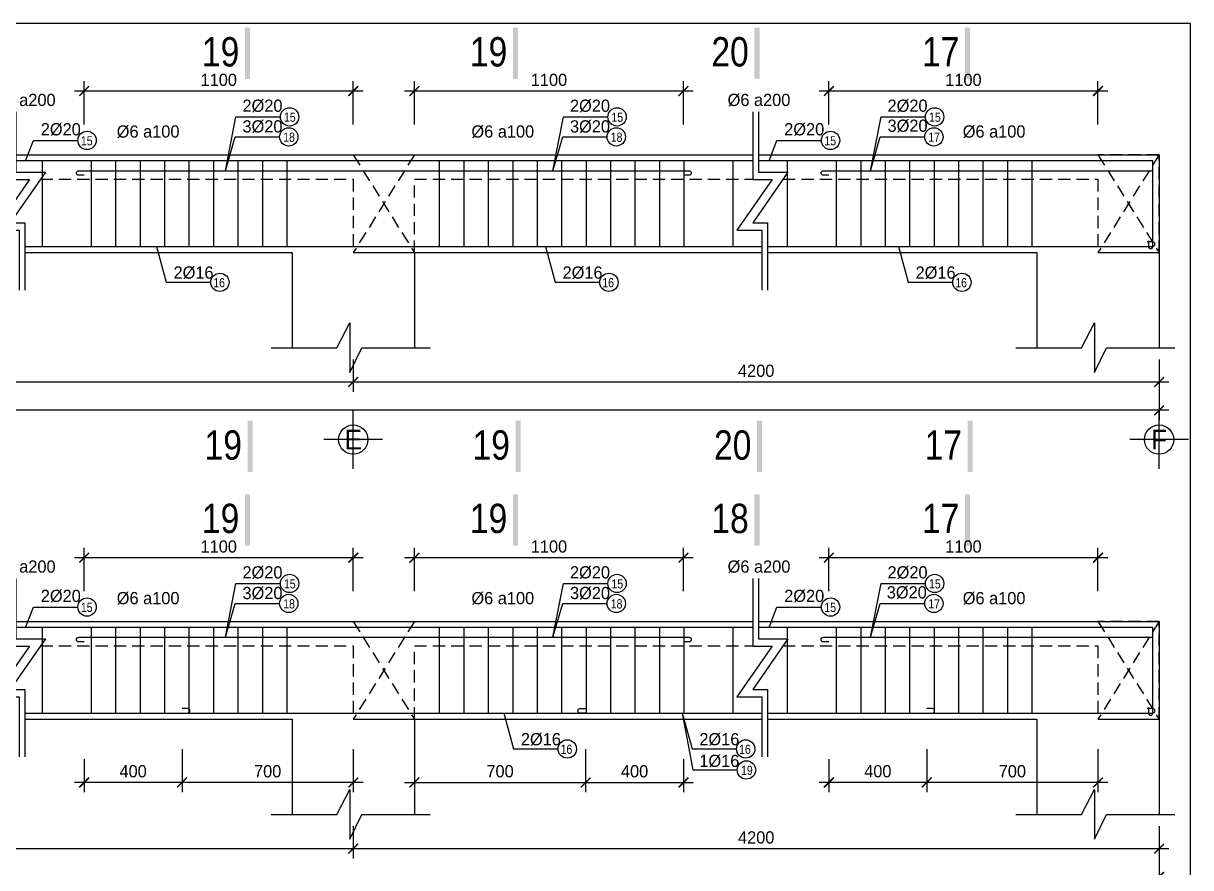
# Model space of a CAD drawing. Extents: x 394 to 4260, y -2056 to 747.
# Drawn here: x 4021.8 to 4260.4, y 574.6 to 747.2 of the extents above; entities that cross this region are included whole.
import ezdxf
from ezdxf.enums import TextEntityAlignment as Align

# ---------------------------------------------------------------- set-up
doc = ezdxf.new("R2010")
doc.units = 0
doc.header["$MEASUREMENT"] = 0
doc.linetypes.add('CENTER2', pattern=[1.125, 0.75, -0.125, 0.125, -0.125])
doc.linetypes.add('HIDDEN', pattern=[0.375, 0.25, -0.125])
doc.layers.get('0').update_dxf_attribs({"linetype": 'CONTINUOUS'})
doc.layers.get('DEFPOINTS').update_dxf_attribs({"linetype": 'CONTINUOUS'})
for name, color, linetype in [('DAI', 3, 'CONTINUOUS'), ('DIM', 1, 'CONTINUOUS'), ('DUT', 7, 'CENTER2'), ('MOTAAR', 1, 'CONTINUOUS'), ('TEXT', 7, 'CONTINUOUS'), ('THEP', 6, 'CONTINUOUS'), ('TU1', 9, 'CONTINUOUS'), ('TUONG', 7, 'CONTINUOUS')]:
    doc.layers.add(name, color=color, linetype=linetype)
doc.styles.add('DIM-NEW', font='VHELVCN.TTF')
doc.styles.add('style1', font='VGOUDYN.TTF')
doc.styles.add('T2', font='VTIMESN.TTF')
doc.dimstyles.new('TL20', dxfattribs={"dimtxt": 2.5, "dimasz": 2, "dimexe": 2, "dimexo": 2, "dimgap": 1, "dimtad": 1, "dimdec": 0, "dimlfac": 20, "dimzin": 0, "dimdsep": 46, "dimtxsty": 'T2', "dimblk": 'ARCHTICK', "dimcen": 2.5, "dimdle": 2, "dimclrd": 1, "dimclre": 1, "dimclrt": 2, "dimadec": 0, "dimazin": 0, "dimtfac": 1, "dimtdec": 0, "dimtix": 1, "dimtofl": 0, "dimtmove": 0, "dimatfit": 0, "dimldrblk": 'ARCHTICK', "dimfxl": 0, "dimtolj": 1, "dimtzin": 0, "dimlwd": -1, "dimlwe": -1, "dimarcsym": 0})

# ---------------------------------------------------------------- blocks, each defined once
blk = doc.blocks.new('_ARCHTICK')
at = {"color": 0, "linetype": 'ByBlock', "const_width": 0.15}
blk.add_lwpolyline([(-0.5, -0.5), (0.5, 0.5)], dxfattribs=at)
blk = doc.blocks.new('*D6')
at = {"layer": 'DEFPOINTS', "color": 0}
for p in [(4186.42, 733.36), (4186.42, 724.55), (4241.42, 724.55)]:
    blk.add_point(p, dxfattribs=at)
at = {"layer": 'TUONG', "color": 1}
for p, q in [((4186.42, 726.55), (4186.42, 735.36)), ((4241.42, 726.55), (4241.42, 735.36)), ((4243.42, 733.36), (4184.42, 733.36))]:
    blk.add_line(p, q, dxfattribs=at)
at = {"layer": 'TUONG', "color": 1, "xscale": 2, "yscale": 2, "zscale": 2, "rotation": 180}
blk.add_blockref('_ARCHTICK', (4186.42, 733.36), dxfattribs=at)
at = {"layer": 'TUONG', "color": 1, "xscale": 2, "yscale": 2, "zscale": 2}
blk.add_blockref('_ARCHTICK', (4241.42, 733.36), dxfattribs=at)
at = {"layer": 'TUONG', "color": 2, "insert": (4213.92, 735.64), "char_height": 2.5, "attachment_point": 5, "style": 'T2'}
blk.add_mtext('\\A1;1100', dxfattribs=at)
blk = doc.blocks.new('*D5')
at = {"layer": 'DEFPOINTS', "color": 0}
for p in [(4101.7, 733.36), (4101.7, 724.55), (4156.7, 724.55)]:
    blk.add_point(p, dxfattribs=at)
at = {"layer": 'TUONG', "color": 1}
for p, q in [((4101.7, 726.55), (4101.7, 735.36)), ((4156.7, 726.55), (4156.7, 735.36)), ((4158.7, 733.36), (4099.7, 733.36))]:
    blk.add_line(p, q, dxfattribs=at)
at = {"layer": 'TUONG', "color": 1, "xscale": 2, "yscale": 2, "zscale": 2, "rotation": 180}
blk.add_blockref('_ARCHTICK', (4101.7, 733.36), dxfattribs=at)
at = {"layer": 'TUONG', "color": 1, "xscale": 2, "yscale": 2, "zscale": 2}
blk.add_blockref('_ARCHTICK', (4156.7, 733.36), dxfattribs=at)
at = {"layer": 'TUONG', "color": 2, "insert": (4129.2, 735.64), "char_height": 2.5, "attachment_point": 5, "style": 'T2'}
blk.add_mtext('\\A1;1100', dxfattribs=at)
blk = doc.blocks.new('*D4')
at = {"layer": 'DEFPOINTS', "color": 0}
for p in [(4034.2, 733.36), (4034.2, 724.55), (4089.2, 724.55)]:
    blk.add_point(p, dxfattribs=at)
at = {"layer": 'TUONG', "color": 1}
for p, q in [((4034.2, 726.55), (4034.2, 735.36)), ((4089.2, 726.55), (4089.2, 735.36)), ((4091.2, 733.36), (4032.2, 733.36))]:
    blk.add_line(p, q, dxfattribs=at)
at = {"layer": 'TUONG', "color": 1, "xscale": 2, "yscale": 2, "zscale": 2, "rotation": 180}
blk.add_blockref('_ARCHTICK', (4034.2, 733.36), dxfattribs=at)
at = {"layer": 'TUONG', "color": 1, "xscale": 2, "yscale": 2, "zscale": 2}
blk.add_blockref('_ARCHTICK', (4089.2, 733.36), dxfattribs=at)
at = {"layer": 'TUONG', "color": 2, "insert": (4061.7, 735.64), "char_height": 2.5, "attachment_point": 5, "style": 'T2'}
blk.add_mtext('\\A1;1100', dxfattribs=at)
blk = doc.blocks.new('truc2')
at = {"layer": 'MOTAAR'}
for p, q in [((0, -15), (0, 0)), ((7.5, -7.5), (-7.5, -7.5))]:
    blk.add_line(p, q, dxfattribs=at)
blk.add_lwpolyline([(0, -3.5), (0, -1.84)], dxfattribs=at)
blk.add_circle((0, -7.5), 3.75, dxfattribs=at)
at = {"layer": 'TEXT', "style": 'T2'}
blk.add_attdef('1', text='', height=5, dxfattribs=at).set_placement((0, -7.5), align=Align.MIDDLE_CENTER)
blk = doc.blocks.new('*D11')
at = {"layer": 'DEFPOINTS', "color": 0}
for p in [(4089.2, 680.47), (4253.92, 680.47), (4253.92, 673.87)]:
    blk.add_point(p, dxfattribs=at)
at = {"layer": 'TUONG', "color": 1}
for p, q in [((4089.2, 678.47), (4089.2, 671.87)), ((4253.92, 678.47), (4253.92, 671.87)), ((4087.2, 673.87), (4255.92, 673.87))]:
    blk.add_line(p, q, dxfattribs=at)
at = {"layer": 'TUONG', "color": 1, "xscale": 2, "yscale": 2, "zscale": 2, "rotation": 180}
blk.add_blockref('_ARCHTICK', (4089.2, 673.87), dxfattribs=at)
at = {"layer": 'TUONG', "color": 1, "xscale": 2, "yscale": 2, "zscale": 2}
blk.add_blockref('_ARCHTICK', (4253.92, 673.87), dxfattribs=at)
at = {"layer": 'TUONG', "color": 2, "insert": (4171.56, 676.15), "char_height": 2.5, "attachment_point": 5, "style": 'T2'}
blk.add_mtext('\\A1;4200', dxfattribs=at)
blk = doc.blocks.new('*D10')
at = {"layer": 'DEFPOINTS', "color": 0}
for p in [(3938.23, 680.47), (4089.2, 680.47), (4089.2, 673.87)]:
    blk.add_point(p, dxfattribs=at)
at = {"layer": 'TUONG', "color": 1}
for p, q in [((3938.23, 678.47), (3938.23, 671.87)), ((4089.2, 678.47), (4089.2, 671.87)), ((3936.23, 673.87), (4091.2, 673.87))]:
    blk.add_line(p, q, dxfattribs=at)
at = {"layer": 'TUONG', "color": 1, "xscale": 2, "yscale": 2, "zscale": 2, "rotation": 180}
blk.add_blockref('_ARCHTICK', (3938.23, 673.87), dxfattribs=at)
at = {"layer": 'TUONG', "color": 1, "xscale": 2, "yscale": 2, "zscale": 2}
blk.add_blockref('_ARCHTICK', (4089.2, 673.87), dxfattribs=at)
at = {"layer": 'TUONG', "color": 2, "insert": (4013.71, 676.15), "char_height": 2.5, "attachment_point": 5, "style": 'T2'}
blk.add_mtext('\\A1;4200', dxfattribs=at)
blk = doc.blocks.new('*D19')
at = {"layer": 'DEFPOINTS', "color": 0}
for p in [(3429.65, 677.79), (4253.92, 677.79), (3429.65, 668.09)]:
    blk.add_point(p, dxfattribs=at)
at = {"layer": 'TUONG', "color": 1}
for p, q in [((3429.65, 675.79), (3429.65, 666.09)), ((4253.92, 675.79), (4253.92, 666.09)), ((4255.92, 668.09), (3427.65, 668.09))]:
    blk.add_line(p, q, dxfattribs=at)
at = {"layer": 'TUONG', "color": 1, "xscale": 2, "yscale": 2, "zscale": 2, "rotation": 180}
blk.add_blockref('_ARCHTICK', (3429.65, 668.09), dxfattribs=at)
at = {"layer": 'TUONG', "color": 1, "xscale": 2, "yscale": 2, "zscale": 2}
blk.add_blockref('_ARCHTICK', (4253.92, 668.09), dxfattribs=at)
at = {"layer": 'TUONG', "color": 2, "insert": (3841.78, 670.37), "char_height": 2.5, "attachment_point": 5, "style": 'T2'}
blk.add_mtext('\\A1;20800', dxfattribs=at)
blk = doc.blocks.new('*D51')
at = {"layer": 'DEFPOINTS', "color": 0}
for p in [(3429.65, 582.37), (4253.92, 582.37), (3429.65, 572.67)]:
    blk.add_point(p, dxfattribs=at)
at = {"layer": 'TUONG', "color": 1}
for p, q in [((3429.65, 580.37), (3429.65, 570.67)), ((4253.92, 580.37), (4253.92, 570.67)), ((4255.92, 572.67), (3427.65, 572.67))]:
    blk.add_line(p, q, dxfattribs=at)
at = {"layer": 'TUONG', "color": 1, "xscale": 2, "yscale": 2, "zscale": 2, "rotation": 180}
blk.add_blockref('_ARCHTICK', (3429.65, 572.67), dxfattribs=at)
at = {"layer": 'TUONG', "color": 1, "xscale": 2, "yscale": 2, "zscale": 2}
blk.add_blockref('_ARCHTICK', (4253.92, 572.67), dxfattribs=at)
at = {"layer": 'TUONG', "color": 2, "insert": (3841.78, 574.95), "char_height": 2.5, "attachment_point": 5, "style": 'T2'}
blk.add_mtext('\\A1;20800', dxfattribs=at)
blk = doc.blocks.new('*D47')
at = {"layer": 'DEFPOINTS', "color": 0}
for p in [(3938.23, 585.06), (4089.2, 585.06), (4089.2, 578.45)]:
    blk.add_point(p, dxfattribs=at)
at = {"layer": 'TUONG', "color": 1}
for p, q in [((3938.23, 583.06), (3938.23, 576.45)), ((4089.2, 583.06), (4089.2, 576.45)), ((3936.23, 578.45), (4091.2, 578.45))]:
    blk.add_line(p, q, dxfattribs=at)
at = {"layer": 'TUONG', "color": 1, "xscale": 2, "yscale": 2, "zscale": 2, "rotation": 180}
blk.add_blockref('_ARCHTICK', (3938.23, 578.45), dxfattribs=at)
at = {"layer": 'TUONG', "color": 1, "xscale": 2, "yscale": 2, "zscale": 2}
blk.add_blockref('_ARCHTICK', (4089.2, 578.45), dxfattribs=at)
at = {"layer": 'TUONG', "color": 2, "insert": (4013.71, 580.73), "char_height": 2.5, "attachment_point": 5, "style": 'T2'}
blk.add_mtext('\\A1;4200', dxfattribs=at)
blk = doc.blocks.new('*D46')
at = {"layer": 'DEFPOINTS', "color": 0}
for p in [(4089.2, 585.06), (4253.92, 585.06), (4253.92, 578.45)]:
    blk.add_point(p, dxfattribs=at)
at = {"layer": 'TUONG', "color": 1}
for p, q in [((4089.2, 583.06), (4089.2, 576.45)), ((4253.92, 583.06), (4253.92, 576.45)), ((4087.2, 578.45), (4255.92, 578.45))]:
    blk.add_line(p, q, dxfattribs=at)
at = {"layer": 'TUONG', "color": 1, "xscale": 2, "yscale": 2, "zscale": 2, "rotation": 180}
blk.add_blockref('_ARCHTICK', (4089.2, 578.45), dxfattribs=at)
at = {"layer": 'TUONG', "color": 1, "xscale": 2, "yscale": 2, "zscale": 2}
blk.add_blockref('_ARCHTICK', (4253.92, 578.45), dxfattribs=at)
at = {"layer": 'TUONG', "color": 2, "insert": (4171.56, 580.73), "char_height": 2.5, "attachment_point": 5, "style": 'T2'}
blk.add_mtext('\\A1;4200', dxfattribs=at)
blk = doc.blocks.new('*D36')
at = {"layer": 'DEFPOINTS', "color": 0}
for p in [(4034.2, 637.94), (4034.2, 629.13), (4089.2, 629.13)]:
    blk.add_point(p, dxfattribs=at)
at = {"layer": 'TUONG', "color": 1}
for p, q in [((4034.2, 631.13), (4034.2, 639.94)), ((4089.2, 631.13), (4089.2, 639.94)), ((4091.2, 637.94), (4032.2, 637.94))]:
    blk.add_line(p, q, dxfattribs=at)
at = {"layer": 'TUONG', "color": 1, "xscale": 2, "yscale": 2, "zscale": 2, "rotation": 180}
blk.add_blockref('_ARCHTICK', (4034.2, 637.94), dxfattribs=at)
at = {"layer": 'TUONG', "color": 1, "xscale": 2, "yscale": 2, "zscale": 2}
blk.add_blockref('_ARCHTICK', (4089.2, 637.94), dxfattribs=at)
at = {"layer": 'TUONG', "color": 2, "insert": (4061.7, 640.22), "char_height": 2.5, "attachment_point": 5, "style": 'T2'}
blk.add_mtext('\\A1;1100', dxfattribs=at)
blk = doc.blocks.new('*D35')
at = {"layer": 'DEFPOINTS', "color": 0}
for p in [(4101.7, 637.94), (4101.7, 629.13), (4156.7, 629.13)]:
    blk.add_point(p, dxfattribs=at)
at = {"layer": 'TUONG', "color": 1}
for p, q in [((4101.7, 631.13), (4101.7, 639.94)), ((4156.7, 631.13), (4156.7, 639.94)), ((4158.7, 637.94), (4099.7, 637.94))]:
    blk.add_line(p, q, dxfattribs=at)
at = {"layer": 'TUONG', "color": 1, "xscale": 2, "yscale": 2, "zscale": 2, "rotation": 180}
blk.add_blockref('_ARCHTICK', (4101.7, 637.94), dxfattribs=at)
at = {"layer": 'TUONG', "color": 1, "xscale": 2, "yscale": 2, "zscale": 2}
blk.add_blockref('_ARCHTICK', (4156.7, 637.94), dxfattribs=at)
at = {"layer": 'TUONG', "color": 2, "insert": (4129.2, 640.22), "char_height": 2.5, "attachment_point": 5, "style": 'T2'}
blk.add_mtext('\\A1;1100', dxfattribs=at)
blk = doc.blocks.new('*D34')
at = {"layer": 'DEFPOINTS', "color": 0}
for p in [(4186.42, 637.94), (4186.42, 629.13), (4241.42, 629.13)]:
    blk.add_point(p, dxfattribs=at)
at = {"layer": 'TUONG', "color": 1}
for p, q in [((4186.42, 631.13), (4186.42, 639.94)), ((4241.42, 631.13), (4241.42, 639.94)), ((4243.42, 637.94), (4184.42, 637.94))]:
    blk.add_line(p, q, dxfattribs=at)
at = {"layer": 'TUONG', "color": 1, "xscale": 2, "yscale": 2, "zscale": 2, "rotation": 180}
blk.add_blockref('_ARCHTICK', (4186.42, 637.94), dxfattribs=at)
at = {"layer": 'TUONG', "color": 1, "xscale": 2, "yscale": 2, "zscale": 2}
blk.add_blockref('_ARCHTICK', (4241.42, 637.94), dxfattribs=at)
at = {"layer": 'TUONG', "color": 2, "insert": (4213.92, 640.22), "char_height": 2.5, "attachment_point": 5, "style": 'T2'}
blk.add_mtext('\\A1;1100', dxfattribs=at)
blk = doc.blocks.new('*D145')
at = {"layer": 'DEFPOINTS', "color": 0}
for p in [(4034.2, 598.76), (4054.2, 598.76), (4034.2, 591.98)]:
    blk.add_point(p, dxfattribs=at)
at = {"layer": 'TUONG', "color": 1}
for p, q in [((4034.2, 596.76), (4034.2, 589.98)), ((4054.2, 596.76), (4054.2, 589.98)), ((4056.2, 591.98), (4032.2, 591.98))]:
    blk.add_line(p, q, dxfattribs=at)
at = {"layer": 'TUONG', "color": 1, "xscale": 2, "yscale": 2, "zscale": 2, "rotation": 180}
blk.add_blockref('_ARCHTICK', (4034.2, 591.98), dxfattribs=at)
at = {"layer": 'TUONG', "color": 1, "xscale": 2, "yscale": 2, "zscale": 2}
blk.add_blockref('_ARCHTICK', (4054.2, 591.98), dxfattribs=at)
at = {"layer": 'TUONG', "color": 2, "insert": (4044.2, 594.26), "char_height": 2.5, "attachment_point": 5, "style": 'T2'}
blk.add_mtext('\\A1;400', dxfattribs=at)
blk = doc.blocks.new('*D144')
at = {"layer": 'DEFPOINTS', "color": 0}
for p in [(4054.2, 600.76), (4089.2, 600.76), (4054.2, 591.98)]:
    blk.add_point(p, dxfattribs=at)
at = {"layer": 'TUONG', "color": 1}
for p, q in [((4054.2, 598.76), (4054.2, 589.98)), ((4089.2, 598.76), (4089.2, 589.98)), ((4091.2, 591.98), (4052.2, 591.98))]:
    blk.add_line(p, q, dxfattribs=at)
at = {"layer": 'TUONG', "color": 1, "xscale": 2, "yscale": 2, "zscale": 2, "rotation": 180}
blk.add_blockref('_ARCHTICK', (4054.2, 591.98), dxfattribs=at)
at = {"layer": 'TUONG', "color": 1, "xscale": 2, "yscale": 2, "zscale": 2}
blk.add_blockref('_ARCHTICK', (4089.2, 591.98), dxfattribs=at)
at = {"layer": 'TUONG', "color": 2, "insert": (4071.7, 594.26), "char_height": 2.5, "attachment_point": 5, "style": 'T2'}
blk.add_mtext('\\A1;700', dxfattribs=at)
blk = doc.blocks.new('*D147')
at = {"layer": 'DEFPOINTS', "color": 0}
for p in [(4206.42, 600.76), (4241.42, 600.76), (4206.42, 591.98)]:
    blk.add_point(p, dxfattribs=at)
at = {"layer": 'TUONG', "color": 1}
for p, q in [((4206.42, 598.76), (4206.42, 589.98)), ((4241.42, 598.76), (4241.42, 589.98)), ((4243.42, 591.98), (4204.42, 591.98))]:
    blk.add_line(p, q, dxfattribs=at)
at = {"layer": 'TUONG', "color": 1, "xscale": 2, "yscale": 2, "zscale": 2, "rotation": 180}
blk.add_blockref('_ARCHTICK', (4206.42, 591.98), dxfattribs=at)
at = {"layer": 'TUONG', "color": 1, "xscale": 2, "yscale": 2, "zscale": 2}
blk.add_blockref('_ARCHTICK', (4241.42, 591.98), dxfattribs=at)
at = {"layer": 'TUONG', "color": 2, "insert": (4223.92, 594.26), "char_height": 2.5, "attachment_point": 5, "style": 'T2'}
blk.add_mtext('\\A1;700', dxfattribs=at)
blk = doc.blocks.new('*D146')
at = {"layer": 'DEFPOINTS', "color": 0}
for p in [(4186.42, 598.76), (4206.42, 598.76), (4186.42, 591.98)]:
    blk.add_point(p, dxfattribs=at)
at = {"layer": 'TUONG', "color": 1}
for p, q in [((4186.42, 596.76), (4186.42, 589.98)), ((4206.42, 596.76), (4206.42, 589.98)), ((4208.42, 591.98), (4184.42, 591.98))]:
    blk.add_line(p, q, dxfattribs=at)
at = {"layer": 'TUONG', "color": 1, "xscale": 2, "yscale": 2, "zscale": 2, "rotation": 180}
blk.add_blockref('_ARCHTICK', (4186.42, 591.98), dxfattribs=at)
at = {"layer": 'TUONG', "color": 1, "xscale": 2, "yscale": 2, "zscale": 2}
blk.add_blockref('_ARCHTICK', (4206.42, 591.98), dxfattribs=at)
at = {"layer": 'TUONG', "color": 2, "insert": (4196.42, 594.26), "char_height": 2.5, "attachment_point": 5, "style": 'T2'}
blk.add_mtext('\\A1;400', dxfattribs=at)
blk = doc.blocks.new('*D149')
at = {"layer": 'DEFPOINTS', "color": 0}
for p in [(4101.7, 600.76), (4136.7, 600.76), (4136.7, 591.98)]:
    blk.add_point(p, dxfattribs=at)
at = {"layer": 'TUONG', "color": 1}
for p, q in [((4101.7, 598.76), (4101.7, 589.98)), ((4136.7, 598.76), (4136.7, 589.98)), ((4099.7, 591.98), (4138.7, 591.98))]:
    blk.add_line(p, q, dxfattribs=at)
at = {"layer": 'TUONG', "color": 1, "xscale": 2, "yscale": 2, "zscale": 2, "rotation": 180}
blk.add_blockref('_ARCHTICK', (4101.7, 591.98), dxfattribs=at)
at = {"layer": 'TUONG', "color": 1, "xscale": 2, "yscale": 2, "zscale": 2}
blk.add_blockref('_ARCHTICK', (4136.7, 591.98), dxfattribs=at)
at = {"layer": 'TUONG', "color": 2, "insert": (4119.2, 594.26), "char_height": 2.5, "attachment_point": 5, "style": 'T2'}
blk.add_mtext('\\A1;700', dxfattribs=at)
blk = doc.blocks.new('*D148')
at = {"layer": 'DEFPOINTS', "color": 0}
for p in [(4136.7, 598.76), (4156.7, 598.76), (4156.7, 591.98)]:
    blk.add_point(p, dxfattribs=at)
at = {"layer": 'TUONG', "color": 1}
for p, q in [((4136.7, 596.76), (4136.7, 589.98)), ((4156.7, 596.76), (4156.7, 589.98)), ((4134.7, 591.98), (4158.7, 591.98))]:
    blk.add_line(p, q, dxfattribs=at)
at = {"layer": 'TUONG', "color": 1, "xscale": 2, "yscale": 2, "zscale": 2, "rotation": 180}
blk.add_blockref('_ARCHTICK', (4136.7, 591.98), dxfattribs=at)
at = {"layer": 'TUONG', "color": 1, "xscale": 2, "yscale": 2, "zscale": 2}
blk.add_blockref('_ARCHTICK', (4156.7, 591.98), dxfattribs=at)
at = {"layer": 'TUONG', "color": 2, "insert": (4146.7, 594.26), "char_height": 2.5, "attachment_point": 5, "style": 'T2'}
blk.add_mtext('\\A1;400', dxfattribs=at)

msp = doc.modelspace()

# ---------------------------------------------------------------- linework, layer by layer
at = {"layer": 'DAI'}
for p, q in [((4025.689, 701.58), (4025.689, 719.08)), ((4035.689, 701.58), (4035.689, 719.08)), ((4040.689, 701.58), (4040.689, 719.08)), ((4045.689, 701.58), (4045.689, 719.08)), ((4050.689, 701.58), (4050.689, 719.08)), ((4055.689, 701.58), (4055.689, 719.08)), ((4060.689, 701.58), (4060.689, 719.08)), ((4065.689, 701.58), (4065.689, 719.08)), ((4070.689, 701.58), (4070.689, 719.08)), ((4075.689, 701.58), (4075.689, 719.08)), ((4106.851, 701.58), (4106.851, 719.08)), ((4111.851, 701.58), (4111.851, 719.08)), ((4116.851, 701.58), (4116.851, 719.08)), ((4121.851, 701.58), (4121.851, 719.08)), ((4126.851, 701.58), (4126.851, 719.08)), ((4131.851, 701.58), (4131.851, 719.08)), ((4136.851, 701.58), (4136.851, 719.08)), ((4141.851, 701.58), (4141.851, 719.08)), ((4146.851, 701.58), (4146.851, 719.08)), ((4151.851, 701.58), (4151.851, 719.08)), ((4156.851, 701.58), (4156.851, 719.08)), ((4166.851, 701.58), (4166.851, 719.08)), ((4177.983, 701.58), (4177.983, 719.08)), ((4187.983, 701.58), (4187.983, 719.08)), ((4192.983, 701.58), (4192.983, 719.08)), ((4197.983, 701.58), (4197.983, 719.08)), ((4202.983, 701.58), (4202.983, 719.08)), ((4207.983, 701.58), (4207.983, 719.08)), ((4212.983, 701.58), (4212.983, 719.08)), ((4217.983, 701.58), (4217.983, 719.08)), ((4222.983, 701.58), (4222.983, 719.08)), ((4227.983, 701.58), (4227.983, 719.08)), ((4025.689, 606.162), (4025.689, 623.662)), ((4035.689, 606.162), (4035.689, 623.662)), ((4040.689, 606.162), (4040.689, 623.662)), ((4045.689, 606.162), (4045.689, 623.662)), ((4050.689, 606.162), (4050.689, 623.662)), ((4055.689, 606.162), (4055.689, 623.662)), ((4060.689, 606.162), (4060.689, 623.662)), ((4065.689, 606.162), (4065.689, 623.662)), ((4070.689, 606.162), (4070.689, 623.662)), ((4075.689, 606.162), (4075.689, 623.662)), ((4106.851, 606.162), (4106.851, 623.662)), ((4111.851, 606.162), (4111.851, 623.662)), ((4116.851, 606.162), (4116.851, 623.662)), ((4121.851, 606.162), (4121.851, 623.662)), ((4126.851, 606.162), (4126.851, 623.662)), ((4131.851, 606.162), (4131.851, 623.662)), ((4136.851, 606.162), (4136.851, 623.662)), ((4141.851, 606.162), (4141.851, 623.662)), ((4146.851, 606.162), (4146.851, 623.662)), ((4151.851, 606.162), (4151.851, 623.662)), ((4156.851, 606.162), (4156.851, 623.662)), ((4166.851, 606.162), (4166.851, 623.662)), ((4177.983, 606.162), (4177.983, 623.662)), ((4187.983, 606.162), (4187.983, 623.662)), ((4192.983, 606.162), (4192.983, 623.662)), ((4197.983, 606.162), (4197.983, 623.662)), ((4202.983, 606.162), (4202.983, 623.662)), ((4207.983, 606.162), (4207.983, 623.662)), ((4212.983, 606.162), (4212.983, 623.662)), ((4217.983, 606.162), (4217.983, 623.662)), ((4222.983, 606.162), (4222.983, 623.662)), ((4227.983, 606.162), (4227.983, 623.662))]:
    msp.add_line(p, q, dxfattribs=at)
at = {"layer": 'DUT', "linetype": 'HIDDEN', "ltscale": 10}
for p, q in [((4089.2, 720.33), (4101.7, 700.33)), ((4101.7, 720.33), (4089.2, 700.33)), ((4241.419, 720.33), (4253.919, 700.33)), ((4253.919, 720.33), (4241.419, 700.33)), ((4101.7, 624.912), (4089.2, 604.912)), ((4089.2, 624.912), (4101.7, 604.912)), ((4253.919, 624.912), (4241.419, 604.912)), ((4241.419, 624.912), (4253.919, 604.912))]:
    msp.add_line(p, q, dxfattribs=at)
for points in [[(4177.058, 715.33), (4241.419, 715.33), (4241.419, 700.33), (4253.919, 700.33), (4253.919, 720.33), (4241.419, 720.33)], [(4025.273, 715.33), (4089.2, 715.33), (4089.2, 700.33), (4101.7, 700.33), (4101.7, 715.33), (4170.884, 715.33)], [(4177.058, 619.912), (4241.419, 619.912), (4241.419, 604.912), (4253.919, 604.912), (4253.919, 624.912), (4241.419, 624.912)], [(4025.273, 619.912), (4089.2, 619.912), (4089.2, 604.912), (4101.7, 604.912), (4101.7, 619.912), (4170.884, 619.912)]]:
    msp.add_lwpolyline(points, dxfattribs=at)
at = {"layer": 'TEXT', "ltscale": 10}
msp.add_lwpolyline([(3420.367, 153.21), (4260.367, 153.21), (4260.367, 747.21), (3420.367, 747.21)], close=True, dxfattribs=at)
for points in [[(4067.052, 735.852), (4068.102, 735.852), (4067.052, 746.352), (4068.102, 746.352)], [(4121.826, 735.852), (4122.876, 735.852), (4121.826, 746.352), (4122.876, 746.352)], [(4171.186, 735.852), (4172.236, 735.852), (4171.186, 746.352), (4172.236, 746.352)], [(4214.235, 735.852), (4215.285, 735.852), (4214.235, 746.352), (4215.285, 746.352)], [(4067.591, 655.441), (4068.641, 655.441), (4067.591, 665.941), (4068.641, 665.941)], [(4122.366, 655.441), (4123.416, 655.441), (4122.366, 665.941), (4123.416, 665.941)], [(4171.726, 655.441), (4172.776, 655.441), (4171.726, 665.941), (4172.776, 665.941)], [(4214.775, 655.441), (4215.825, 655.441), (4214.775, 665.941), (4215.825, 665.941)], [(4067.052, 640.433), (4068.102, 640.433), (4067.052, 650.933), (4068.102, 650.933)], [(4121.826, 640.433), (4122.876, 640.433), (4121.826, 650.933), (4122.876, 650.933)], [(4171.186, 640.433), (4172.236, 640.433), (4171.186, 650.933), (4172.236, 650.933)], [(4214.235, 640.433), (4215.285, 640.433), (4214.235, 650.933), (4215.285, 650.933)]]:
    msp.add_trace(points, dxfattribs=at)
at = {"layer": 'THEP', "ltscale": 10}
for points in [[(4170.884, 719.08), (4020.244, 719.08)], [(4252.669, 719.08), (4172.03, 719.08)], [(4022.086, 701.58), (4172.725, 701.58)], [(4173.872, 701.58), (4251.482, 701.58)], [(4170.884, 623.662), (4020.244, 623.662)], [(4252.669, 623.662), (4172.03, 623.662)], [(4022.086, 606.162), (4172.725, 606.162)], [(4173.872, 606.162), (4251.482, 606.162)]]:
    msp.add_lwpolyline(points, dxfattribs=at)
for points in [[(4251.731, 702.729), (4251.731, 701.602, 1), (4252.669, 701.602), (4252.669, 719.12)], [(4034.2, 716.142), (4033.072, 716.142, -1), (4033.072, 717.08), (4034.2, 717.08), (4100.45, 717.08), (4156.7, 717.08), (4157.827, 717.08, -1), (4157.827, 716.142), (4156.7, 716.142)], [(4186.419, 716.142), (4185.291, 716.142, -1), (4185.291, 717.08), (4186.419, 717.08), (4252.669, 717.08)], [(4251.482, 701.58), (4252.609, 701.58, 1), (4252.609, 702.517), (4251.482, 702.517)], [(4251.731, 607.31), (4251.731, 606.183, 1), (4252.669, 606.183), (4252.669, 623.701)], [(4034.2, 620.724), (4033.072, 620.724, -1), (4033.072, 621.662), (4034.2, 621.662), (4100.45, 621.662), (4156.7, 621.662), (4157.827, 621.662, -1), (4157.827, 620.724), (4156.7, 620.724)], [(4186.419, 620.724), (4185.291, 620.724, -1), (4185.291, 621.662), (4186.419, 621.662), (4252.669, 621.662)], [(4054.2, 606.162), (4055.327, 606.162, 1), (4055.327, 607.099), (4054.2, 607.099)], [(4136.7, 606.162), (4135.572, 606.162, -1), (4135.572, 607.099), (4136.7, 607.099)], [(4206.419, 606.162), (4207.546, 606.162, 1), (4207.546, 607.099), (4206.419, 607.099)], [(4251.482, 606.162), (4252.609, 606.162, 1), (4252.609, 607.099), (4251.482, 607.099)]]:
    msp.add_lwpolyline(points, format="xyb", dxfattribs=at)
at = {"layer": 'TU1', "lineweight": -2, "ltscale": 10}
for points in [[(4063.053, 717.08), (4065.225, 728.087), (4074.3, 728.087)], [(4130, 717.08), (4132.171, 728.087), (4141.247, 728.087)], [(4194.911, 717.08), (4197.083, 728.087), (4206.158, 728.087)], [(4022.225, 719.08), (4023.841, 723.269), (4032.916, 723.269)], [(4063.053, 717.08), (4065.07, 723.996), (4074.145, 723.996)], [(4130, 717.08), (4132.016, 723.996), (4141.092, 723.996)], [(4174.187, 719.08), (4175.803, 723.269), (4184.879, 723.269)], [(4194.911, 717.08), (4196.928, 723.996), (4206.003, 723.996)], [(4048.944, 701.58), (4050.98, 694.253), (4060.056, 694.253)], [(4128.461, 701.58), (4130.498, 694.253), (4139.573, 694.253)], [(4200.615, 701.58), (4202.652, 694.253), (4211.727, 694.253)], [(4063.053, 621.662), (4065.225, 632.668), (4074.3, 632.668)], [(4130, 621.662), (4132.171, 632.668), (4141.247, 632.668)], [(4194.911, 621.662), (4197.083, 632.668), (4206.158, 632.668)], [(4022.225, 623.662), (4023.841, 627.851), (4032.916, 627.851)], [(4063.053, 621.662), (4065.07, 628.578), (4074.145, 628.578)], [(4130, 621.662), (4132.016, 628.578), (4141.092, 628.578)], [(4174.187, 623.662), (4175.803, 627.851), (4184.879, 627.851)], [(4194.911, 621.662), (4196.928, 628.578), (4206.003, 628.578)], [(4119.945, 606.162), (4121.982, 598.835), (4131.057, 598.835)], [(4156.424, 606.162), (4158.616, 594.541), (4167.691, 594.541)], [(4156.424, 606.162), (4158.461, 598.835), (4167.536, 598.835)]]:
    msp.add_lwpolyline(points, dxfattribs=at)
at = {"layer": 'TU1', "ltscale": 10}
for centre in [(4076.175, 728.087), (4143.122, 728.087), (4208.033, 728.087), (4076.02, 723.996), (4142.967, 723.996), (4207.878, 723.996), (4034.791, 723.269), (4186.754, 723.269), (4061.931, 694.253), (4141.448, 694.253), (4213.602, 694.253), (4076.175, 632.668), (4143.122, 632.668), (4208.033, 632.668), (4076.02, 628.578), (4142.967, 628.578), (4207.878, 628.578), (4034.791, 627.851), (4186.754, 627.851), (4132.932, 598.835), (4169.411, 598.835), (4169.566, 594.541)]:
    msp.add_circle(centre, 1.875, dxfattribs=at)
at = {"layer": 'TUONG'}
for p, q in [((4020.244, 720.33), (4170.884, 720.33)), ((4172.03, 720.33), (4253.919, 720.33)), ((4253.919, 720.33), (4253.919, 680.882)), ((4022.086, 700.33), (4076.7, 700.33)), ((4076.7, 700.33), (4076.7, 680.882)), ((4089.2, 700.33), (4172.725, 700.33)), ((4101.7, 700.33), (4101.7, 680.882)), ((4173.872, 700.33), (4228.919, 700.33)), ((4228.919, 700.33), (4228.919, 680.882)), ((4241.419, 700.33), (4253.919, 700.33)), ((4020.244, 624.912), (4170.884, 624.912)), ((4172.03, 624.912), (4253.919, 624.912)), ((4253.919, 624.912), (4253.919, 585.463)), ((4022.086, 604.912), (4076.7, 604.912)), ((4076.7, 604.912), (4076.7, 585.463)), ((4089.2, 604.912), (4172.725, 604.912)), ((4101.7, 604.912), (4101.7, 585.463)), ((4173.872, 604.912), (4228.919, 604.912)), ((4228.919, 604.912), (4228.919, 585.463)), ((4241.419, 604.912), (4253.919, 604.912))]:
    msp.add_line(p, q, dxfattribs=at)
for points in [[(4019.098, 729.111), (4019.098, 715.258), (4023.013, 715.258), (4015.806, 704.922), (4020.939, 704.922), (4020.939, 692.669)], [(4020.244, 729.111), (4020.244, 716.758), (4026.268, 716.758), (4019.061, 706.422), (4022.086, 706.422), (4022.086, 692.669)], [(4170.884, 729.111), (4170.884, 715.258), (4174.799, 715.258), (4167.592, 704.922), (4172.725, 704.922), (4172.725, 692.669)], [(4172.03, 729.111), (4172.03, 716.758), (4178.054, 716.758), (4170.847, 706.422), (4173.872, 706.422), (4173.872, 692.669)], [(4072.438, 680.882), (4085.857, 680.882), (4088.512, 685.964), (4088.512, 675.799), (4090.946, 680.882), (4104.909, 680.882)], [(4224.657, 680.882), (4238.075, 680.882), (4240.731, 685.964), (4240.731, 675.799), (4243.165, 680.882), (4257.127, 680.882)], [(4019.098, 633.693), (4019.098, 619.839), (4023.013, 619.839), (4015.806, 609.504), (4020.939, 609.504), (4020.939, 597.25)], [(4020.244, 633.693), (4020.244, 621.339), (4026.268, 621.339), (4019.061, 611.004), (4022.086, 611.004), (4022.086, 597.25)], [(4170.884, 633.693), (4170.884, 619.839), (4174.799, 619.839), (4167.592, 609.504), (4172.725, 609.504), (4172.725, 597.25)], [(4172.03, 633.693), (4172.03, 621.339), (4178.054, 621.339), (4170.847, 611.004), (4173.872, 611.004), (4173.872, 597.25)], [(4072.438, 585.463), (4085.857, 585.463), (4088.512, 590.546), (4088.512, 580.38), (4090.946, 585.463), (4104.909, 585.463)], [(4224.657, 585.463), (4238.075, 585.463), (4240.731, 590.546), (4240.731, 580.38), (4243.165, 585.463), (4257.127, 585.463)]]:
    msp.add_lwpolyline(points, dxfattribs=at)

# ---------------------------------------------------------------- block references
at = {"layer": 'DIM', "ltscale": 10, "xscale": 0.8000000000000002, "yscale": 0.8000000000000002, "zscale": 0.8000000000000002}
for p, values in [((4089.2, 668.09), {'1': 'E'}), ((4253.919, 668.09), {'1': 'F'})]:
    msp.add_blockref('truc2', p, dxfattribs=at).add_auto_attribs(values)

# ---------------------------------------------------------------- texts
at = {"layer": 'TEXT', "ltscale": 10}
for s, height, style, p in [('19', 6, 'DIM-NEW', (4058.262, 738.393)), ('19', 6, 'DIM-NEW', (4113.037, 738.393)), ('20', 6, 'DIM-NEW', (4162.396, 738.393)), ('17', 6, 'DIM-NEW', (4205.445, 738.393)), ('%%2546 a200', 2.5, 'style1', (4015.53, 730.3)), ('%%2546 a200', 2.5, 'style1', (4165.717, 730.3)), ('2%%25420', 2.5, 'style1', (4066.551, 729.118)), ('2%%25420', 2.5, 'style1', (4133.497, 729.118)), ('2%%25420', 2.5, 'style1', (4198.409, 729.118)), ('15', 1.875, 'DIM-NEW', (4075.031, 727.08)), ('15', 1.875, 'DIM-NEW', (4141.977, 727.08)), ('15', 1.875, 'DIM-NEW', (4206.889, 727.08)), ('2%%25420', 2.5, 'style1', (4025.327, 724.301)), ('%%2546 a100', 2.5, 'style1', (4040.853, 723.848)), ('3%%25420', 2.5, 'style1', (4066.551, 724.891)), ('%%2546 a100', 2.5, 'style1', (4113.35, 723.848)), ('3%%25420', 2.5, 'style1', (4133.497, 724.891)), ('2%%25420', 2.5, 'style1', (4177.289, 724.301)), ('3%%25420', 2.5, 'style1', (4198.409, 725.027)), ('%%2546 a100', 2.5, 'style1', (4213.776, 723.848)), ('15', 1.875, 'DIM-NEW', (4033.526, 722.263)), ('18', 1.875, 'DIM-NEW', (4074.876, 722.99)), ('18', 1.875, 'DIM-NEW', (4141.822, 722.99)), ('15', 1.875, 'DIM-NEW', (4185.488, 722.263)), ('17', 1.875, 'DIM-NEW', (4206.734, 722.99)), ('2%%25416', 2.5, 'style1', (4052.461, 694.997)), ('2%%25416', 2.5, 'style1', (4131.978, 694.997)), ('2%%25416', 2.5, 'style1', (4204.133, 694.997)), ('16', 1.875, 'DIM-NEW', (4060.584, 693.247)), ('16', 1.875, 'DIM-NEW', (4140.101, 693.247)), ('16', 1.875, 'DIM-NEW', (4212.255, 693.247)), ('19', 6, 'DIM-NEW', (4058.802, 657.982)), ('19', 6, 'DIM-NEW', (4113.576, 657.982)), ('20', 6, 'DIM-NEW', (4162.936, 657.982)), ('17', 6, 'DIM-NEW', (4205.985, 657.982)), ('19', 6, 'DIM-NEW', (4058.262, 642.975)), ('19', 6, 'DIM-NEW', (4113.037, 642.975)), ('18', 6, 'DIM-NEW', (4162.396, 642.975)), ('17', 6, 'DIM-NEW', (4205.445, 642.975)), ('%%2546 a200', 2.5, 'style1', (4015.53, 634.881)), ('%%2546 a200', 2.5, 'style1', (4165.717, 634.881)), ('2%%25420', 2.5, 'style1', (4066.551, 633.7)), ('2%%25420', 2.5, 'style1', (4133.497, 633.7)), ('2%%25420', 2.5, 'style1', (4198.409, 633.7)), ('15', 1.875, 'DIM-NEW', (4075.031, 631.662)), ('15', 1.875, 'DIM-NEW', (4141.977, 631.662)), ('15', 1.875, 'DIM-NEW', (4206.889, 631.662)), ('2%%25420', 2.5, 'style1', (4025.327, 628.882)), ('%%2546 a100', 2.5, 'style1', (4040.853, 628.429)), ('3%%25420', 2.5, 'style1', (4066.551, 629.473)), ('%%2546 a100', 2.5, 'style1', (4113.35, 628.429)), ('3%%25420', 2.5, 'style1', (4133.497, 629.473)), ('2%%25420', 2.5, 'style1', (4177.289, 628.882)), ('3%%25420', 2.5, 'style1', (4198.254, 629.609)), ('%%2546 a100', 2.5, 'style1', (4213.776, 628.429)), ('15', 1.875, 'DIM-NEW', (4033.526, 626.844)), ('18', 1.875, 'DIM-NEW', (4074.876, 627.571)), ('18', 1.875, 'DIM-NEW', (4141.822, 627.571)), ('15', 1.875, 'DIM-NEW', (4185.488, 626.844)), ('17', 1.875, 'DIM-NEW', (4206.734, 627.571)), ('2%%25416', 2.5, 'style1', (4123.463, 599.578)), ('2%%25416', 2.5, 'style1', (4159.942, 599.578)), ('16', 1.875, 'DIM-NEW', (4131.585, 597.828)), ('16', 1.875, 'DIM-NEW', (4168.064, 597.828)), ('1%%25416', 2.5, 'style1', (4159.942, 595.149)), ('19', 1.875, 'DIM-NEW', (4168.461, 593.535))]:
    msp.add_text(s, height=height, dxfattribs=dict(at, style=style)).set_placement(p)

# ---------------------------------------------------------------- dimensions: what is measured, and where the dimension line sits
at = {"layer": 'TUONG'}
for base, p1, p2, picture, middle in [((4034.2, 733.359), (4089.2, 724.55), (4034.2, 724.55), '*D4', (4061.7, 735.638)), ((4101.7, 733.359), (4156.7, 724.55), (4101.7, 724.55), '*D5', (4129.2, 735.638)), ((4186.419, 733.359), (4241.419, 724.55), (4186.419, 724.55), '*D6', (4213.919, 735.638)), ((4034.2, 637.94), (4089.2, 629.131), (4034.2, 629.131), '*D36', (4061.7, 640.22)), ((4101.7, 637.94), (4156.7, 629.131), (4101.7, 629.131), '*D35', (4129.2, 640.22)), ((4186.419, 637.94), (4241.419, 629.131), (4186.419, 629.131), '*D34', (4213.919, 640.22)), ((4054.2, 591.976), (4089.2, 600.762), (4054.2, 600.762), '*D144', (4071.7, 594.255)), ((4206.419, 591.976), (4241.419, 600.762), (4206.419, 600.762), '*D147', (4223.919, 594.255)), ((4034.2, 591.976), (4054.2, 598.762), (4034.2, 598.762), '*D145', (4044.2, 594.255)), ((4186.419, 591.976), (4206.419, 598.762), (4186.419, 598.762), '*D146', (4196.419, 594.255))]:
    dim = msp.add_linear_dim(base=base, p1=p1, p2=p2, angle=180, dimstyle='TL20', dxfattribs=at)
    dim.commit()
    dim.dimension.update_dxf_attribs({"geometry": picture, "text_midpoint": middle})
for base, p1, p2, picture, middle in [((4089.2, 673.867), (3938.228, 680.475), (4089.2, 680.475), '*D10', (4013.714, 676.147)), ((4253.919, 673.867), (4089.2, 680.475), (4253.919, 680.475), '*D11', (4171.559, 676.147)), ((4089.2, 578.448), (3938.228, 585.056), (4089.2, 585.056), '*D47', (4013.714, 580.728)), ((4253.919, 578.448), (4089.2, 585.056), (4253.919, 585.056), '*D46', (4171.559, 580.728))]:
    dim = msp.add_linear_dim(base=base, p1=p1, p2=p2, text='4200', dimstyle='TL20', override={"dimtmove": 1}, dxfattribs=at)
    dim.commit()
    dim.dimension.update_dxf_attribs({"geometry": picture, "text_midpoint": middle})
for base, p1, p2, picture, middle in [((3429.647, 668.09), (4253.919, 677.787), (3429.647, 677.787), '*D19', (3841.783, 670.37)), ((3429.647, 572.671), (4253.919, 582.369), (3429.647, 582.369), '*D51', (3841.783, 574.951))]:
    dim = msp.add_linear_dim(base=base, p1=p1, p2=p2, text='20800', dimstyle='TL20', dxfattribs=at)
    dim.commit()
    dim.dimension.update_dxf_attribs({"geometry": picture, "text_midpoint": middle})
for base, p1, p2, picture, middle in [((4136.7, 591.976), (4101.7, 600.762), (4136.7, 600.762), '*D149', (4119.2, 594.255)), ((4156.7, 591.976), (4136.7, 598.762), (4156.7, 598.762), '*D148', (4146.7, 594.255))]:
    dim = msp.add_linear_dim(base=base, p1=p1, p2=p2, dimstyle='TL20', dxfattribs=at)
    dim.commit()
    dim.dimension.update_dxf_attribs({"geometry": picture, "text_midpoint": middle})

doc.saveas('drawing.dxf')
